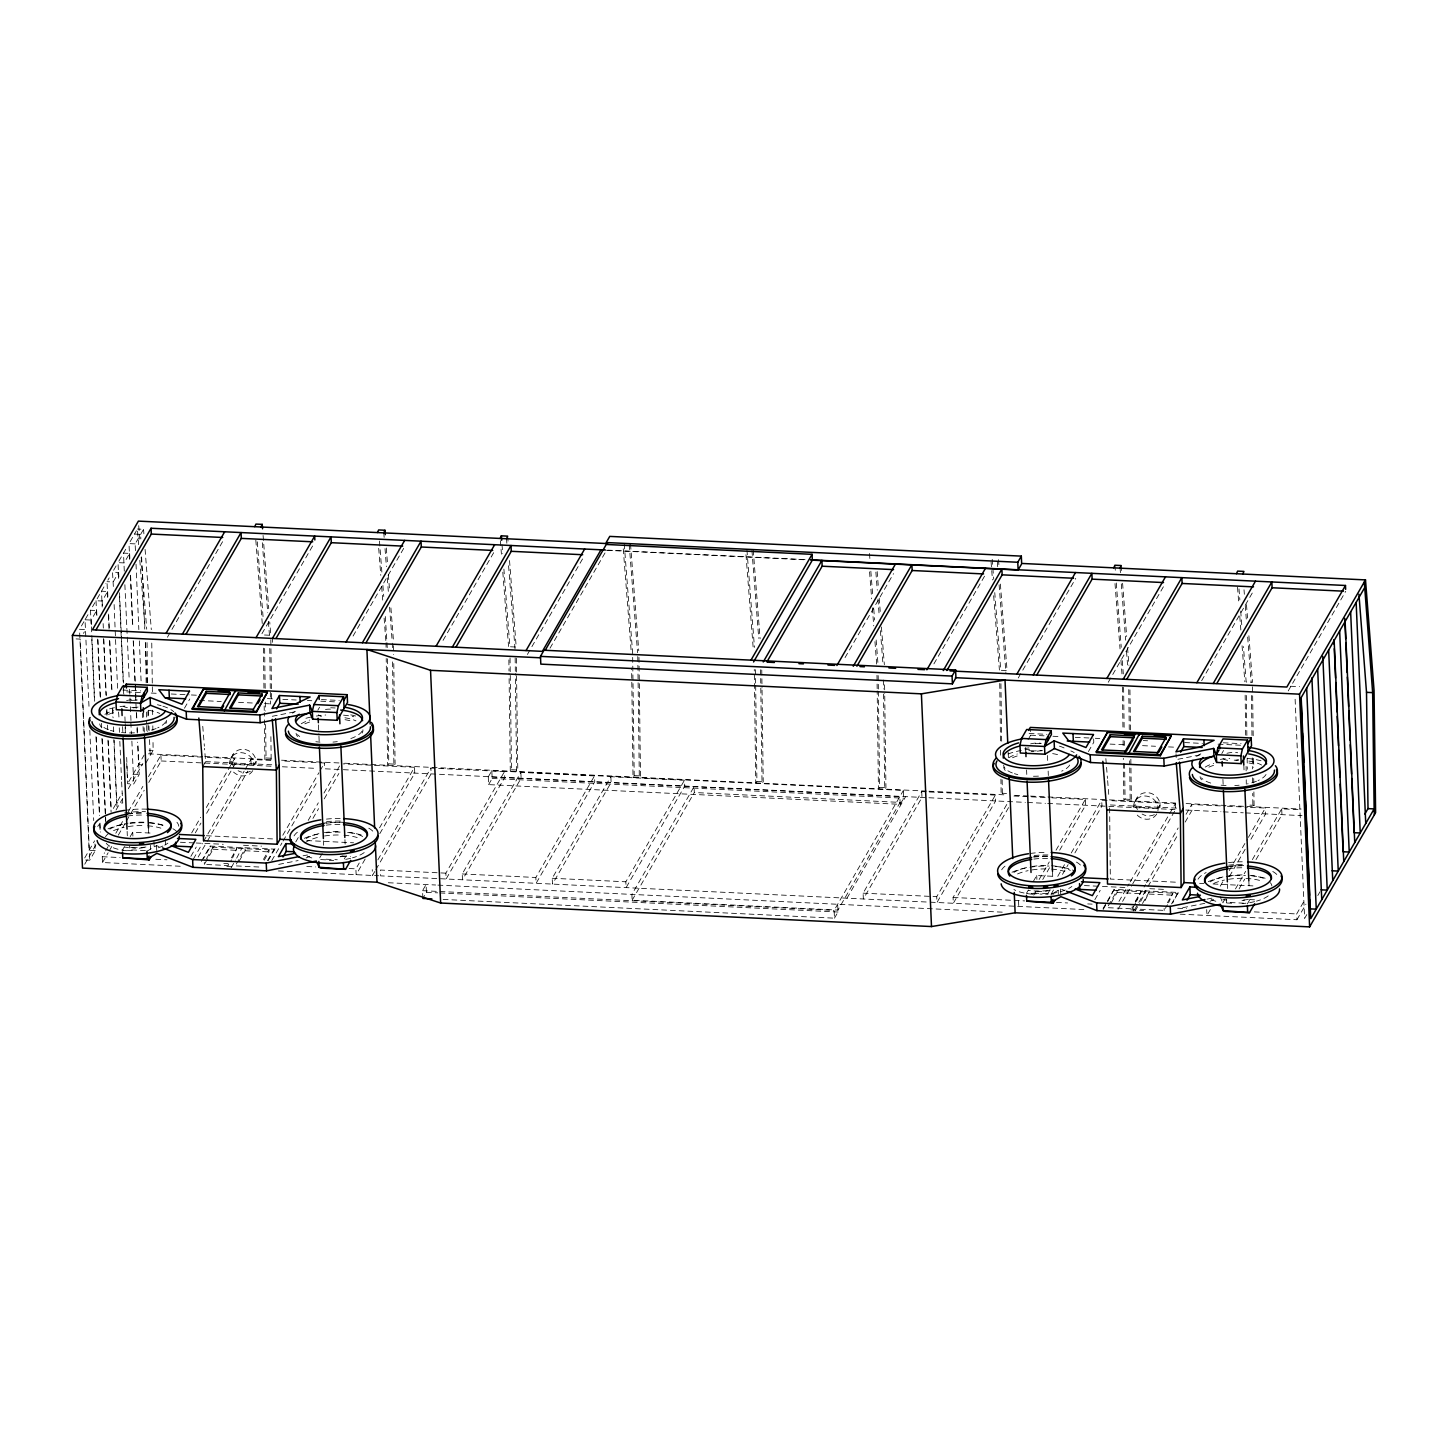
<?xml version="1.0" encoding="UTF-8"?>
<svg xmlns="http://www.w3.org/2000/svg" width="1448" height="1448" viewBox="0 0 1448 1448"><rect width="100%" height="100%" fill="white"/><g stroke="black" fill="none" stroke-linecap="round" stroke-linejoin="round"><path stroke-width="0.75" stroke-dasharray="5 3.75" d="M83.93 621.681L79.531 629.283L85.667 629.59L83.459 633.391M88.98 706.28L85.016 619.762L89.414 612.16M91.097 623.78L90.518 610.241L94.916 602.621M97.125 598.82L105.903 583.58M107.695 597.481L107.007 581.68L109.215 577.879M113.614 570.259L116.908 564.539M118.682 578.422L118.012 562.639L125.705 549.317M130.103 541.697L136.438 530.71M91.351 624.577L91.152 620.07L96.654 610.549L90.518 610.241M102.355 605.536L102.156 601.029L107.641 591.49L101.505 591.2L102.193 607.002M113.342 586.494L112.51 572.159L118.645 572.449L113.143 581.969L107.007 581.68M124.293 571.164L123.496 553.118L129.632 553.408L124.148 562.928L118.012 562.639M135.424 550.656L135.135 543.887L143.551 529.316L137.415 529.027M167.443 637.211L170.81 631.346M171.95 629.391L223.825 539.543M84.708 857.976L94.609 840.836M113.306 808.473L122.103 793.233M128.691 781.811L144.076 755.15M84.726 864.221L95.912 844.854M116.039 809.993L122.736 798.373M128.329 788.689L142.863 763.512M85.667 859.985L89.74 860.184L95.242 850.664L94.953 843.894M126.718 763.404L127.587 783.712L133.723 784.001L139.225 774.481L137.85 742.896M145.814 763.06L153.126 750.39L152.981 739.222M184.439 708.253L189.797 698.968M180.24 866.248L102.518 862.519L102.265 856.709L104.528 852.8M105.65 850.845L109.034 844.98M115.804 833.27L122.555 821.541M128.202 811.785L142.863 786.391M148.492 776.617L160.909 755.132L203.299 757.177M102.518 862.519L108.148 852.763M109.288 850.809L112.672 844.944M118.302 835.17L125.071 823.46M126.193 821.505L144.239 790.246M148.746 782.445L161.162 760.96L160.909 755.132M124.383 846.682L122.428 850.067L135.804 850.718M130.157 836.691L132.727 832.22L152.8 833.179M261.943 633.699L313.818 543.851M202.738 766.571L205.598 761.612L204.53 748.363M231.01 757.974L232.929 754.625M256.079 761.539L254.16 764.888L229.617 763.711L231.535 760.363M191.679 832.89L200.711 817.269M206.34 807.495L234.54 758.661L205.525 757.268M195.317 832.853L200.946 823.079M206.593 813.305L234.793 764.49L234.54 758.661M190.865 856.365L196.222 847.08M193.38 859.062L202.412 843.442M203.535 841.487L244.133 771.169M245.255 769.214L250.902 759.458L273.201 760.526M198.141 857.071L206.032 843.388M207.173 841.451L247.771 771.132M201.308 861.379L210.141 846.066L274.179 849.125L274.215 850.103L210.195 847.026L203.553 858.519M206.485 858.664L213.055 847.279L213.127 849.216L204.367 864.402L228.205 865.542L231.499 859.841M353.059 636.07L404.933 546.222M231.409 857.904L236.893 848.419L232.585 857.94M317.836 710.208L319.556 707.221M231.155 867.714L235.572 860.058M236.676 858.139L242.16 847.605M236.296 863.985L245.074 848.818L245.146 850.754L237.472 864.04M263.427 859.442L268.894 849.958L268.984 851.895L262.414 863.279M267.536 860.619L274.179 849.125M268.133 860.637L276.025 846.971M282.794 835.243L318.886 772.743M320.008 770.789L324.515 762.987L282.125 760.942M271.772 860.601L281.926 843.026M283.048 841.071L318.017 780.508M295.772 841.885L299.157 836.039M308.189 820.401L318.325 802.826M323.972 793.052L340.877 763.766M312.949 818.41L318.578 808.636M324.225 798.88L338.886 773.485M443.052 640.378L494.926 550.53M322.198 853.524L318.759 859.479L327.682 859.913M344.28 858.954L346.253 855.551M365.149 859.044L356.136 874.683L355.882 868.854L359.249 862.99M379.557 827.84L414.508 767.295L343.122 763.874M379.81 833.65L414.762 773.105L414.508 767.295M377.874 859.877L430.871 768.074L504.501 771.603L504.755 777.413L446.111 878.99L445.857 873.162L504.501 771.603M374.742 871.551L372.48 875.461L372.245 869.633M375.865 869.596L431.124 773.884L430.871 768.074M527.398 654.46L530.783 648.595M531.905 646.641L583.779 556.792M550.005 648.197L605.409 552.249M422.888 898.448L422.544 890.683L426.092 884.547L426.418 892.312L423.775 896.909M488.266 776.852L491.813 770.716L903.389 790.427L903.733 798.192L900.185 804.328L488.609 784.617L488.266 776.852L899.86 796.581L900.185 804.328M488.609 784.617L492.157 778.463L491.813 770.716M520.864 772.381L521.117 778.21L462.473 879.769L462.22 873.959L520.864 772.381L594.495 775.911L594.748 781.739L536.104 883.298L535.851 877.488L594.495 775.911M610.857 776.707L611.11 782.517L552.466 884.076L552.213 878.266L610.857 776.707L684.488 780.219L684.741 786.047L626.097 887.606L625.844 881.796L684.488 780.219M632.143 900.222L694.316 792.527L694.063 786.716L631.889 894.411L632.143 900.222L837.921 910.086L900.113 802.391L694.316 792.527M845.035 657.627L893.525 573.643M933.906 663.89L985.78 574.041M443.124 899.425L834.464 918.177L834.12 910.412L903.389 790.427M834.464 918.177L838.012 912.023L837.668 904.276M846.99 898.194L905.615 796.635M921.724 791.604L921.978 797.414L863.352 898.973L863.099 893.163L921.724 791.604L995.355 795.115L995.609 800.943L936.965 902.502L936.729 896.692L995.355 795.115M1018.252 677.972L1021.636 672.107M1022.759 670.153L1075.755 578.367M1028.062 739.656L1030.632 735.186L1030.379 729.358M1008.586 807.586L953.327 903.299L953.074 897.47L1008.333 801.758M1108.245 682.279L1111.63 676.433M1112.752 674.478L1164.626 584.63M1088.425 751.566L1093.783 742.281L1093.548 736.471M1028.37 889.995L1026.415 893.398L1042.035 894.14M1033.293 881.488L1036.714 875.533L1054.578 876.384M1039.121 879.515L1049.257 861.94M1056.026 850.211L1085.348 799.441L1051.881 797.83M1033.727 895.099L1035.99 891.19M1042.759 879.479L1049.51 867.75M1059.665 850.175L1085.602 805.251L1085.348 799.441M1047.592 893.977L1049.836 890.067M1057.728 876.384L1064.497 864.673M1071.267 852.962L1101.711 800.219L1108.408 800.545M1053.474 890.031L1050.958 894.574L1060.533 888.909L1064.533 890.466M1062.488 874.393L1068.135 864.637M1074.905 852.908L1101.964 806.029L1101.711 800.219M1201.623 680.741L1253.497 590.893M1134.997 801.287L1136.933 797.939M1160.083 804.853L1158.147 808.201L1133.603 807.025L1135.54 803.676M1094.851 899.679L1100.209 890.393M1103.086 908.529L1106.399 902.792M1107.503 900.873L1114.145 889.38L1178.165 892.457L1172.681 902.991M1103.123 909.507L1106.453 903.751M1107.557 901.832L1114.145 889.38M1108.281 905.778L1117.042 890.592L1117.132 892.529L1109.458 905.814M1118.96 901.398L1129.114 883.823M1130.236 881.868L1175.342 803.749L1110.634 800.654M1118.073 909.181L1121.458 903.317M1122.598 901.362L1131.612 885.742M1132.734 883.787L1175.595 809.559L1175.342 803.749M1135.395 901.217L1140.879 891.733L1136.571 901.271M1135.322 902.195L1145.477 884.619M1146.599 882.665L1178.165 827.966M1186.057 814.301L1191.704 804.527L1225.171 806.138M1108.372 907.715L1132.191 908.855L1135.485 903.154M1221.822 753.521L1223.542 750.535M1134.436 909.959L1146.852 888.475M1147.974 886.52L1178.419 833.795M1185.188 822.066L1191.957 810.355L1191.704 804.527M1135.141 911.027L1139.558 903.371M1140.662 901.452L1146.164 890.918M1142.49 903.516L1149.06 892.131L1143.667 903.552M1288.231 690.913L1345.735 591.291M1167.414 902.756L1172.898 893.271L1168.59 902.792M1140.372 909.254L1164.21 910.394L1167.504 904.692M1171.541 903.932L1178.165 892.457M1220.23 886.194L1223.614 880.33M1229.243 870.556L1247.289 839.315M1248.411 837.36L1265.335 808.056L1249.715 807.314M1210.329 909.579L1206.944 915.444L1206.691 909.615M1229.497 876.384L1245.28 849.035M1250.927 839.261L1265.588 813.885L1265.335 808.056M1231.687 903.226L1222.764 902.792L1226.185 896.855M1235.452 888.927L1245.606 871.352M1252.375 859.623L1281.697 808.835L1301.77 809.812M1239.09 888.873L1244.737 879.117M1256.013 859.587L1281.951 814.663L1281.697 808.835M1247.307 903.968L1250.239 898.882M1180.174 914.159L1296.937 919.751L1296.684 913.941L1304.576 900.258M1296.937 919.751L1305.951 904.131M1306.82 914.593L1304.612 918.394L1295.037 697.321M1317.807 895.534L1320.015 891.733M265.618 724.434L266.052 757.974L264.875 759.44L264.278 712.688M387.412 658.768L388.77 763.856L387.575 765.304L386.218 658.478M393.784 663.546L395.087 764.164L393.892 765.612L392.553 660.994M510.04 657.935L511.488 769.739L510.293 771.187L509.044 673.266M516.357 658.243L517.787 770.046L516.61 771.494L515.361 673.555M624.233 543.941L632.613 652.632L634.206 775.621L633.011 777.069L631.618 668.017M638.984 657.41L640.505 775.929L639.31 777.377L637.754 654.949M755.675 685.356L756.906 781.504L755.729 782.952L754.281 669.429M762.046 690.117L763.223 781.793L762.028 783.259L760.779 685.32M878.393 691.221L879.624 787.386L878.429 788.834L877.18 690.895M884.746 695.999L885.941 787.676L884.746 789.142L883.497 691.203M1002.161 779.839L1002.342 793.251L1001.147 794.717L1000.948 779.133M1124.589 763.368L1125.06 799.133L1123.865 800.599L1123.322 758.299M1130.96 768.128L1131.359 799.441L1130.182 800.889L1129.657 760.834M1253.896 791.911L1254.077 805.323L1252.882 806.771L1252.719 793.414M146.954 851.243L156.529 845.596L160.547 847.152M306.053 857.994L309.655 856.293M1210.039 901.308L1213.659 899.606M272.278 716.289L296.007 711.601M303.066 855.804L307.392 854.954M278.704 864.402L298.125 860.564M1199.994 754.915L1176.283 759.603L1176.029 753.774M1207.053 899.118L1213.551 897.832M1182.69 907.715L1206.419 903.027M607.78 550.131L806.12 559.634M606.531 550.294L805.613 559.833M134.501 534.077L140.637 534.366L140.836 538.873M135.135 543.887L128.999 543.597L129.687 559.38M98.066 600.83L102.156 601.029M85.016 619.762L91.152 620.07M264.477 635.002L270.776 635.292L269.744 621.988M1290.566 686.243L1299.598 686.678M76.074 638.912L80.165 639.111L89.74 860.184M122.863 690.062L140.727 690.913M321.438 699.583L339.284 700.434M1029.094 733.484L1046.94 734.335M1223.198 742.788L1241.063 743.639M126.646 691.873L142.266 692.615M151.189 693.049L157.886 693.357M171.262 694.008L189.109 694.859M191.353 694.968L200.277 695.402M267.409 698.606L273.907 698.932M282.831 699.348L296.207 699.999M307.374 700.524L311.827 700.741M320.75 701.176L336.37 701.918M1030.632 735.186L1044.026 735.819M1052.949 736.254L1059.646 736.58M1075.267 737.322L1093.113 738.172M1095.34 738.281L1099.792 738.498M1143.25 740.58L1147.576 740.779M1184.591 742.553L1202.437 743.421M1218.058 744.163L1242.601 745.34M199.571 700.452L221.236 701.502M238.558 702.334L253.708 703.058M264.531 703.565L271.029 703.891M1110.055 744.091L1125.223 744.815M1142.544 745.648L1155.54 746.263M1168.536 746.896L1175.034 747.204M330.705 707.764L335.158 707.981M149.035 750.209L153.126 750.39M266.052 757.974L272.369 758.281L271.174 759.729L270.867 735.258M388.77 763.856L395.087 764.164M511.488 769.739L517.787 770.046M634.206 775.621L640.505 775.929M756.906 781.504L763.223 781.793M879.624 787.386L885.941 787.676M1002.342 793.251L1006.541 793.468M1125.06 799.133L1131.359 799.441M1249.877 805.124L1254.077 805.323M148.456 753.829L202.593 756.417M204.856 756.526L272.532 759.766M281.546 760.2L342.452 763.114M344.714 763.223L926.702 791.115M928.964 791.223L1005.654 794.898M1014.668 795.332L1028.207 795.984M1030.469 796.092L1107.159 799.767M1109.421 799.875L1177.097 803.115M1186.111 803.549L1301.155 809.052M1013.944 796.02L1049.655 797.721M1227.397 806.246L1247.488 807.206M205.598 761.612L277.002 765.033M1176.536 808.129L1109.602 804.925L1110.345 879.063L1177.278 882.266M161.162 760.96L273.455 766.336M282.378 766.77L315.845 768.363M339.085 769.485L324.768 768.798L324.515 762.987M343.375 769.684L1025.365 802.373M1027.591 802.482L1045.438 803.332M1047.664 803.441L1175.595 809.559M1185.822 810.047L1220.954 811.731M1223.198 811.839L1243.271 812.799M1245.497 812.907L1302.024 815.622M492.157 778.463L903.733 798.192M142.682 764.87L138.592 764.671L137.614 742.118M133.089 774.191L139.225 774.481M206.358 835.749L275.518 839.062M306.759 840.564L353.62 842.808M1199.596 883.334L1204.066 883.552M1212.99 883.986L1255.38 886.013M180.403 842.247L193.923 842.899M196.168 843.008L223.227 844.293M243.499 845.27L261.545 846.139M1084.389 885.561L1100.172 886.321M1102.417 886.429L1127.214 887.606M1149.748 888.692L1165.531 889.452M1114.182 890.357L1178.22 893.416M213.127 849.216L236.965 850.356M245.146 850.754L268.984 851.895M1117.132 892.529L1140.97 893.669M1149.151 894.068L1172.97 895.208M341.583 856.094L350.507 856.51M1250.04 899.624L1254.511 899.823M145.415 850.555L129.795 849.813L129.632 845.922M326.144 859.225L337.293 859.75M1033.782 893.126L1053.872 894.086M1230.13 902.538L1243.524 903.172M95.242 850.664L89.106 850.374L79.622 631.545M102.265 856.709L120.112 857.56M155.805 859.261L166.972 859.804M306.795 866.501L315.718 866.936M349.185 868.529L355.882 868.854M445.857 873.162L380.426 870.031L380.661 875.859L928.041 902.086M462.22 873.959L535.851 877.488M552.213 878.266L625.844 881.796M863.099 893.163L936.729 896.692M953.074 897.47L1024.659 900.909M1056.461 902.43L1067.61 902.955M1087.701 903.914L1092.154 904.131M1177.695 908.24L1186.618 908.656M1254.294 911.896L1296.684 913.941M223.788 863.388L228.114 863.605L228.205 865.542M236.386 865.922L260.224 867.062L260.133 865.126M226.847 866.538L235.372 866.954M1130.834 909.851L1143.63 910.466M278.414 870.954L378.616 875.75M930.286 902.176L1085.71 909.634M388.281 882.737L435.631 885M437.893 885.108L1003.844 912.24M422.544 890.683L834.12 910.412M426.418 892.312L437.676 892.837M439.921 892.945L838.012 912.023M1220.049 896.547L1222.764 902.792M1105.856 758.571L1107.467 778.445M1107.648 780.653L1108.878 796.092M202.756 726.299L204.367 746.154M1246.493 604.703L1247.524 618.006M1248.9 635.744L1252.484 682.334L1246.185 682.026L1243.452 646.55M1244.013 589.77L1244.357 594.277M1245.226 605.536L1246.275 619.038M1247.669 637.066L1251.144 682.099M1238.999 588.865L1239.85 599.961M1240.701 611.056L1241.895 626.568M1237.533 587.218L1238.746 602.983M1239.796 616.486L1240.845 630.007M1242.058 645.772L1244.846 681.809M1121.223 565.534L1121.729 572.195M1122.598 583.291L1126.689 636.523M1127.558 647.618L1128.915 665.374M1120.082 568.123L1120.426 572.63M1121.295 583.888L1125.657 640.197M1126.526 651.455L1127.558 664.958M1114.906 565.245L1115.431 571.888M1116.281 582.983L1121.241 647.31M1122.272 660.632L1123.304 673.935M1114.996 583.58L1120.046 648.903M1120.915 660.161L1122.128 675.926M998.505 559.652L999.011 566.313M1000.387 584.069L1007.066 670.569L1000.749 670.279L994.758 592.63M997.364 562.24L997.708 566.747M999.102 584.775L1005.889 672.596M992.206 559.362L992.713 566.005M992.875 568.231L993.744 579.327M991.065 561.951L992.459 579.96M993.672 595.725L999.41 670.044M877.162 571.526L878.357 587.055M879.207 598.151L880.239 611.454M881.434 626.984L884.348 664.704M875.877 572.123L877.271 590.151M877.959 599.146L879.171 614.911M880.402 630.676L883.009 664.469M869.488 553.48L869.995 560.141M870.845 571.218L872.728 595.635M873.759 608.938L874.61 620.034M876.149 639.998L878.031 664.397M869.56 571.833L871.66 598.857M872.348 607.852L873.741 625.88M874.954 641.645L876.692 664.161M753.25 550.113L760.091 638.858M751.946 550.493L758.734 638.315M746.933 549.824L754.462 647.419M745.973 554.693L753.123 647.021M630.532 544.231L638.749 650.713M629.228 544.611L637.572 652.704M623.255 548.81L631.274 652.396M507.651 536.14L508.158 542.801M509.533 560.539L516.212 647.057L509.895 646.749L503.904 569.118M506.51 538.728L506.854 543.235M508.592 565.752L515.036 649.084M502.022 544.72L502.709 553.589M500.375 540.683L501.424 554.186M502.818 572.195L508.556 646.514M386.308 548.014L387.503 563.544M388.354 574.621L389.385 587.942M390.924 607.907L393.494 641.174M383.792 532.846L384.136 537.353M385.023 548.611L386.399 566.62M387.286 577.879L388.317 591.399M389.548 607.164L392.155 640.939M379.485 541.045L381.874 572.105M382.906 585.408L383.756 596.504M385.295 616.468L387.268 647.582M378.706 548.303L380.788 575.327M381.675 586.585L382.706 600.106M384.1 618.115L385.838 640.649M263.084 535.47L268.731 608.685M262.305 542.729L267.699 612.54M268.387 621.554L269.437 635.057M257.292 541.824L263.264 619.472M255.825 540.176L262.251 623.509M143.551 529.316L143.895 533.787M145.09 549.389L151.298 629.663M138.718 525.624L139.768 539.127M141.162 557.136L146.719 629.192M137.578 531.253L138.61 544.647M139.822 560.249L145.162 629.373M1243.814 764.888L1244.104 771.567M1248.828 880.728L1249.117 887.407M1222.927 779.386L1223.216 786.065M1227.47 884.095L1227.651 888.547M1226.275 898.792L1226.438 902.665M1164.12 908.439L1164.21 910.394M1133.06 906.104L1133.313 911.914M1132.119 906.919L1132.191 908.855M1060.533 888.909L1060.859 896.674M1058.162 890.429L1058.325 894.303M1047.465 755.476L1047.755 762.155M1048.153 771.06L1048.334 775.531M1052.497 871.316L1052.786 877.995M1036.714 875.533L1036.895 879.425M1025.818 752.146L1025.618 747.693A10.751 4.072 -2.5 0 0 1033.999 751.204M1026.578 769.974L1026.777 774.427M1018.523 900.602L1018.777 906.43M1008.17 752.363L1008.46 759.132M344.932 839.641L345.131 844.094M318.451 724.923L318.832 733.846M318.94 736.073L319.23 742.752M323.465 840.781L323.664 845.234M272.405 638.441L272.568 642.315M250.902 759.458L251.156 765.268M210.141 846.066L210.195 847.026M204.295 862.447L204.367 864.402M165.289 839.786L165.543 845.614M156.529 845.596L156.873 853.343M141.614 556.919L144.746 629.12M145.325 642.641L147.099 683.257M148.257 710.316L148.565 717.086M148.945 726.118L149.144 730.625M149.542 739.656L150.212 755.44M153.922 841.288L154.176 847.098M150.393 845.306L150.574 849.18M143.479 712.163L143.768 718.841M144.148 727.747L144.347 732.199M148.492 828.003L148.782 834.682M136.022 564.195L138.845 629.609M139.334 640.885L141.108 681.501M142.465 713.086L142.664 717.593M143.062 726.606L143.262 731.131M129.632 553.408L129.94 560.177M130.61 575.978L132.872 627.853M133.451 641.392L135.207 681.99M135.316 684.252L136.003 700.036M136.583 713.574L136.782 718.081M137.18 727.113L137.47 733.883M130.374 575.182L132.619 627.056M133.216 640.595L135.062 683.456M135.171 685.719L135.46 692.488M135.551 694.732L136.637 719.547M137.017 728.579L137.216 733.086M124.872 584.702L129.234 680.234M129.614 689.266L130.99 720.851M130.845 722.299L131.334 733.593M131.877 741.141L133.723 784.001M132.727 832.22L132.89 836.093M118.645 572.449L118.845 576.974M119.532 592.757L123.442 682.985M123.532 685.248L123.931 694.28M124.908 716.832L125.107 721.339M125.198 723.602L125.596 732.616M126.664 757.431L127.551 777.739M119.478 596.467L121.324 639.346M121.433 641.591L123.388 686.714M123.478 688.958L123.677 693.483M125.143 727.312L125.433 734.082M122.591 726.661L122.881 733.34M127.134 831.369L127.315 835.822M114.12 604.54L117.596 689.465M118.573 712.018L119.116 719.584M119.261 727.819L119.46 732.326M119.84 741.358L121.505 779.694M121.614 781.956L122.736 803.043L116.6 802.753L113.867 739.584M107.641 591.49L107.948 598.259M108.636 614.061L109.215 627.599M109.795 641.12L112.057 693.013M112.745 708.796L113.125 717.828M113.523 726.842L113.722 731.367M114.102 740.381L117.035 808.056M108.473 615.527L109.071 629.047M109.559 640.342L111.804 692.216M112.492 708.018L112.872 717.031M103.134 623.581L103.333 628.088M103.822 639.364L106.265 695.764M106.844 709.303L107.134 716.072M107.532 725.086L107.731 729.611M108.22 740.887L111.243 810.808M103.568 638.568L106.012 694.968M106.7 710.769L106.899 715.276M107.966 740.091L111.098 812.274M96.654 610.549L96.944 617.301M97.921 639.871L100.473 698.515M101.541 723.33L101.74 727.855M102.229 739.132L105.758 820.328M96.02 600.721L96.708 616.522M97.686 639.075L100.22 697.737M101.975 738.335L105.595 821.794M91.459 626.839L94.681 701.266M96.238 737.376L99.568 814.066M99.966 823.097L100.346 832.111M91.785 639.582L94.428 700.488M96.002 736.58L99.423 815.532M99.803 824.564L100.111 831.315M89.812 730.299L93.722 820.545M1252.556 686.804L1252.629 693.52M1252.665 695.746L1253.19 736M1253.479 758.372L1253.588 767.313M1253.733 778.481L1253.787 782.952M1251.47 695.493L1251.977 735.548M1252.267 757.811L1252.411 768.942M1252.52 777.829L1252.574 782.282M1246.348 695.456L1246.873 735.693M1247.162 758.064L1247.307 769.25M1245.153 695.185L1245.678 735.24M1246.076 766.408L1246.131 770.861M1246.239 779.766L1246.294 784.219M1129.947 689.881L1130.472 730.118M1130.852 759.186L1130.924 765.901M1128.752 689.61L1129.259 729.665M1123.612 687.329L1124.155 729.828M1124.3 740.996L1124.354 745.467M1122.417 687.076L1122.96 729.358M1123.105 740.489L1123.177 747.168M1000.93 683.691L1001.672 741.829M999.735 683.42L1000.478 741.286M1000.586 750.191L1000.677 756.87M884.601 684.814L884.728 693.773M883.352 680.071L883.461 688.976M878.176 675.582L878.357 688.995M876.981 675.311L877.162 688.669M761.775 669.99L762.01 687.891M760.58 669.736L760.761 683.094M755.476 669.7L755.639 683.112M515.162 657.971L515.325 671.329M508.881 659.908L509.008 671.039M393.548 645.645L393.657 654.587M392.317 643.202L392.39 647.654M386.019 642.894L386.073 647.346M270.83 639.763L270.921 646.478M270.957 648.722L271.5 691.203M271.536 693.429L271.609 700.144M269.762 648.451L270.468 704.09M264.64 648.414L265.165 688.669M265.328 702.081L265.455 711.022M263.446 648.143L263.952 688.198M264.188 706.009L264.242 710.461M151.768 643.075L152.42 694.497M152.619 710.154L152.673 714.624M152.818 725.81L152.873 730.281M147.044 642.568L147.551 682.623M147.913 711.547L147.986 716M148.094 724.905L148.185 731.566M145.633 642.785L146.139 683.022M146.52 712.09L146.646 723.276M146.682 725.502L146.773 732.217M1220.338 759.386A44.055 16.688 -2.5 0 1 1229.75 758.336M1247.543 758.481A44.055 16.688 -2.5 0 1 1261.57 760.924M1238.438 759.766A10.751 4.072 -2.5 0 1 1235.904 760.309M1227.705 760.327A10.751 4.072 -2.5 0 1 1222.438 758.137M1226.945 753.304A10.751 4.072 -2.5 0 1 1237.678 752.743M1244.538 900.113A10.751 4.072 -2.5 0 1 1241.986 900.656M1201.569 779.82A33.467 12.688 -2.5 0 1 1200.066 776.599M1208.881 767.15A33.467 12.688 -2.5 0 1 1213.768 765.304M1248.99 763.006A33.467 12.688 -2.5 0 1 1256.14 764.653M1196.573 756.471A41.087 15.566 -2.5 0 1 1202.727 752.924M1266.041 774.463A33.467 12.688 -2.5 0 1 1258.004 780.581M1256.484 781.232A33.467 12.688 -2.5 0 1 1247.47 783.893M1239.144 785.196A33.467 12.688 -2.5 0 1 1234.782 785.54M1226.094 785.558A33.467 12.688 -2.5 0 1 1219.85 785.015M1210.745 783.078A33.467 12.688 -2.5 0 1 1201.478 777.884M1205.225 767.096A33.467 12.688 -2.5 0 1 1213.696 763.368M1234.203 760.182A33.467 12.688 -2.5 0 1 1238.565 760.164M1248.9 761.069A33.467 12.688 -2.5 0 1 1261.642 765.051M1208.32 881.633A41.087 15.566 -2.5 0 1 1224.248 876.981M1226.257 876.655A41.087 15.566 -2.5 0 1 1245.407 875.443M1251.633 875.823A41.087 15.566 -2.5 0 1 1266.33 878.574M1268.213 895.878A33.521 12.706 -2.5 0 1 1256.466 901.145M1254.583 901.633A33.521 12.706 -2.5 0 1 1242.094 903.588M1215.831 901.271A33.521 12.706 -2.5 0 1 1210.238 898.937M1213.877 883.37A33.521 12.706 -2.5 0 1 1224.429 880.058M1228.519 879.298A33.521 12.706 -2.5 0 1 1261.208 880.873M1248.375 899.443A33.521 12.706 -2.5 0 1 1241.95 900.185M1226.854 900.059A33.521 12.706 -2.5 0 1 1222.836 899.534M1210.166 881.868A33.521 12.706 -2.5 0 1 1224.284 876.655M1228.375 875.913A33.521 12.706 -2.5 0 1 1245.696 874.99M1249.914 875.316A33.521 12.706 -2.5 0 1 1266.674 879.823M1270.349 882.701A33.521 12.706 -2.5 0 1 1271.851 885.904M1228.085 868.782A33.467 12.688 -2.5 0 1 1245.37 867.859M1227.995 866.845A33.467 12.688 -2.5 0 1 1245.298 865.922M1228.646 865.162A44.055 16.688 -2.5 0 1 1245.841 864.402M1198.039 879.207A41.087 15.566 -2.5 0 1 1206.148 872.529M1229.986 866.157A41.087 15.566 -2.5 0 1 1244.972 865.506M1272.774 871.497A41.087 15.566 -2.5 0 1 1277.281 875.026M1228.538 862.61A44.055 16.688 -2.5 0 1 1245.733 861.85M1042.108 750.354A10.751 4.072 -2.5 0 1 1036.786 751.186M1030.596 743.892A10.751 4.072 -2.5 0 1 1041.329 743.331M1050.343 889.959A10.751 4.072 -2.5 0 1 1035.157 890.755M1070.814 750.915A44.055 16.688 -2.5 0 1 1074.199 752.562M1024.768 748.471A41.087 15.566 -2.5 0 1 1028.931 747.91M1008.043 753.974A44.055 16.688 -2.5 0 1 1029.6 749.25M1005.22 770.408A33.467 12.688 -2.5 0 1 1003.736 767.205M1012.532 757.738A33.467 12.688 -2.5 0 1 1019.229 755.367M1052.642 753.612A33.467 12.688 -2.5 0 1 1059.791 755.241M1035.356 743.675A33.521 12.706 -2.5 0 1 1041.927 743.584M1059.429 746.136A33.521 12.706 -2.5 0 1 1065.04 748.471M1047.773 890.592A33.521 12.706 -2.5 0 1 1028.46 890.411M1013.817 872.456A33.521 12.706 -2.5 0 1 1027.935 867.261M1032.026 866.501A33.521 12.706 -2.5 0 1 1049.366 865.578M1051.465 865.723A33.521 12.706 -2.5 0 1 1070.325 870.411M1011.971 872.239A41.087 15.566 -2.5 0 1 1027.899 867.587M1029.926 867.243A41.087 15.566 -2.5 0 1 1049.058 866.049M1055.284 866.411A41.087 15.566 -2.5 0 1 1075.357 871.244M1071.864 886.466A33.521 12.706 -2.5 0 1 1068.715 888.439M1065.312 890.013A33.521 12.706 -2.5 0 1 1045.746 894.176M1032.75 894.212A33.521 12.706 -2.5 0 1 1013.89 889.524M1017.528 873.959A33.521 12.706 -2.5 0 1 1028.098 870.646M1032.171 869.904A33.521 12.706 -2.5 0 1 1049.51 868.981M1051.628 869.108A33.521 12.706 -2.5 0 1 1064.877 871.461M1033.763 857.126A33.467 12.688 -2.5 0 1 1048.949 856.528M1033.836 859.08A33.467 12.688 -2.5 0 1 1049.04 858.465M1030.324 853.451A44.055 16.688 -2.5 0 1 1047.483 852.401M1034.198 855.551A44.055 16.688 -2.5 0 1 1049.51 854.99M1001.69 869.814A41.087 15.566 -2.5 0 1 1005.383 865.85M1033.655 856.745A41.087 15.566 -2.5 0 1 1050.723 856.184M1076.425 862.085A41.087 15.566 -2.5 0 1 1080.932 865.614M1069.692 765.051A33.467 12.688 -2.5 0 1 1061.674 771.169M1038.451 776.128A33.467 12.688 -2.5 0 1 1029.745 776.146M1017.817 774.59A33.467 12.688 -2.5 0 1 1014.415 773.666M1012.351 772.961A33.467 12.688 -2.5 0 1 1003.645 765.25M1008.894 757.702A33.467 12.688 -2.5 0 1 1017.347 753.974M1031.32 751.186A33.467 12.688 -2.5 0 1 1042.234 750.752M294.034 835.894A41.087 15.566 -2.5 0 1 297.727 831.948M321.836 823.405A41.087 15.566 -2.5 0 1 343.067 822.283M368.769 828.184A41.087 15.566 -2.5 0 1 373.276 831.713M304.315 838.32A41.087 15.566 -2.5 0 1 320.243 833.668M326.433 832.781A41.087 15.566 -2.5 0 1 341.402 832.129M347.647 832.491A41.087 15.566 -2.5 0 1 362.344 835.261M321.42 716.489A10.751 4.072 -2.5 0 1 318.451 714.823M325.492 709.448A10.751 4.072 -2.5 0 1 333.673 709.429M344.389 856.13A33.521 12.706 -2.5 0 1 340.135 856.673M306.162 838.555A33.521 12.706 -2.5 0 1 320.298 833.342M324.388 832.6A33.521 12.706 -2.5 0 1 341.71 831.677M349.927 832.51A33.521 12.706 -2.5 0 1 362.688 836.51M364.208 852.546A33.521 12.706 -2.5 0 1 352.479 857.831M350.597 858.32A33.521 12.706 -2.5 0 1 344.534 859.533M333.746 860.51A33.521 12.706 -2.5 0 1 329.348 860.51M311.845 857.958A33.521 12.706 -2.5 0 1 306.234 855.623M304.84 842.953A33.521 12.706 -2.5 0 1 320.442 836.745M324.533 835.985A33.521 12.706 -2.5 0 1 341.855 835.08M343.972 835.206A33.521 12.706 -2.5 0 1 357.222 837.559M326.452 819.097A44.055 16.688 -2.5 0 1 343.61 818.609M326.56 821.631A44.055 16.688 -2.5 0 1 341.855 821.088M326.108 823.224A33.467 12.688 -2.5 0 1 341.294 822.609M362.036 731.149A33.467 12.688 -2.5 0 1 350.85 738.534M337.293 741.629A33.467 12.688 -2.5 0 1 332.968 742.082M319.99 742.118A33.467 12.688 -2.5 0 1 315.863 741.702M299.718 736.525A33.467 12.688 -2.5 0 1 297.492 734.552M301.238 723.783A33.467 12.688 -2.5 0 1 309.691 720.054M344.914 717.756A33.467 12.688 -2.5 0 1 355.991 720.887M297.582 736.507A33.467 12.688 -2.5 0 1 296.08 733.285M304.876 723.837A33.467 12.688 -2.5 0 1 311.591 721.466M345.004 719.692A33.467 12.688 -2.5 0 1 352.136 721.339M362.905 729.756A33.467 12.688 -2.5 0 1 362.127 733.086M292.568 713.158A41.087 15.566 -2.5 0 1 295.374 711.312M342.687 856.039A10.751 4.072 -2.5 0 1 340.533 856.8M305.926 718.28A44.055 16.688 -2.5 0 1 312.044 716.832M316.352 716.054A44.055 16.688 -2.5 0 1 325.764 715.004M343.538 715.167A44.055 16.688 -2.5 0 1 353.855 716.706M350.742 714.878A41.087 15.566 -2.5 0 1 357.185 716.47M326.18 825.161A33.467 12.688 -2.5 0 1 341.384 824.546M127.659 814.12A33.467 12.688 -2.5 0 1 144.963 813.197M127.75 816.057A33.467 12.688 -2.5 0 1 145.035 815.134M144.203 847.406A10.751 4.072 -2.5 0 1 129.379 846.682M138.103 707.04A10.751 4.072 -2.5 0 1 132.8 707.873M127.37 707.62A10.751 4.072 -2.5 0 1 123.279 706.334M126.61 700.579A10.751 4.072 -2.5 0 1 137.343 700.018M101.233 727.095A33.467 12.688 -2.5 0 1 99.731 723.873M108.546 714.425A33.467 12.688 -2.5 0 1 113.433 712.597M148.655 710.28A33.467 12.688 -2.5 0 1 159.733 713.43M166.556 720.344A33.467 12.688 -2.5 0 1 165.778 723.674M131.37 700.361A33.521 12.706 -2.5 0 1 140.076 700.343M124.51 810.409A44.055 16.688 -2.5 0 1 147.262 809.197M124.618 812.943A44.055 16.688 -2.5 0 1 145.506 811.676M145.94 847.026A33.521 12.706 -2.5 0 1 124.474 847.08M109.831 829.143A33.521 12.706 -2.5 0 1 128.039 823.188M130.139 822.88A33.521 12.706 -2.5 0 1 145.361 822.265M149.578 822.591A33.521 12.706 -2.5 0 1 166.339 827.098M97.704 826.482A41.087 15.566 -2.5 0 1 99.858 823.822M127.551 813.686A41.087 15.566 -2.5 0 1 144.637 812.781M176.946 822.301A41.087 15.566 -2.5 0 1 178.774 826.247M107.985 828.908A41.087 15.566 -2.5 0 1 125.922 823.93M130.085 823.369A41.087 15.566 -2.5 0 1 147.171 822.808M149.234 822.935A41.087 15.566 -2.5 0 1 165.995 825.849M172.873 828.709A41.087 15.566 -2.5 0 1 177.38 832.238M167.877 843.152A33.521 12.706 -2.5 0 1 164.728 845.125M162.846 846.048A33.521 12.706 -2.5 0 1 156.131 848.419M126.664 850.718A33.521 12.706 -2.5 0 1 106.211 843.333M105.505 836.781A33.521 12.706 -2.5 0 1 108.51 833.559M113.541 830.645A33.521 12.706 -2.5 0 1 124.094 827.333M128.184 826.573A33.521 12.706 -2.5 0 1 145.506 825.668M147.624 825.794A33.521 12.706 -2.5 0 1 160.873 828.147M157.416 704.742A44.055 16.688 -2.5 0 1 161.126 705.665M162.846 706.171A44.055 16.688 -2.5 0 1 173.742 711.692M109.577 708.868A44.055 16.688 -2.5 0 1 117.831 707.022M120.003 706.66A44.055 16.688 -2.5 0 1 125.596 705.936M165.706 721.738A33.467 12.688 -2.5 0 1 157.669 727.855M156.149 728.507A33.467 12.688 -2.5 0 1 147.135 731.168M134.447 732.815A33.467 12.688 -2.5 0 1 121.56 732.525M113.831 731.276A33.467 12.688 -2.5 0 1 110.41 730.353M108.365 729.647A33.467 12.688 -2.5 0 1 101.143 725.158M104.89 714.371A33.467 12.688 -2.5 0 1 113.36 710.642M131.678 707.547A33.467 12.688 -2.5 0 1 138.23 707.439M250.377 771.313A12.58 11.312 30 0 1 238.124 770.734M233.436 766.264A12.58 11.312 30 0 1 241.707 749.34A12.58 11.312 30 0 1 255.789 764.526M252.767 770.626A12.58 11.312 30 0 1 233.562 772.11M229.617 763.711A12.58 11.312 30 0 1 241.382 752.67A12.58 11.312 30 0 1 254.16 764.888M1154.382 814.645A12.58 11.312 30 0 1 1142.11 814.048M1137.44 809.577A12.58 11.312 30 0 1 1145.712 792.653A12.58 11.312 30 0 1 1159.794 807.839M1156.753 813.939A12.58 11.312 30 0 1 1135.504 812.925M1133.603 807.025A12.58 11.312 30 0 1 1146.979 796.165A12.58 11.312 30 0 1 1157.857 811.188"/><path stroke-width="1.5" d="M116.003 701.972L117.541 695.112L122.7 686.189L147.243 687.366L147.406 691.239L140.547 703.149L140.872 710.896L116.329 709.719L116.003 701.972L140.547 703.149L150.103 697.484L186.195 711.439L259.826 714.968L309.637 705.122L312.334 711.366L312.678 719.131L337.221 720.308L347.52 702.461L347.194 694.696L126.302 684.108L124.582 687.094M140.547 703.149L142.085 696.289L147.243 687.366M313.89 704.524L312.334 711.366L336.877 712.543L338.434 705.701L343.592 696.76L319.049 695.583L313.89 704.524L338.434 705.701M1019.989 745.286L1021.546 738.426L1026.686 729.502L1051.23 730.679L1051.411 734.552L1044.533 746.462L1044.877 754.209L1020.333 753.032L1019.989 745.286L1044.533 746.462L1054.108 740.797L1090.181 754.752L1163.812 758.281L1213.641 748.435L1216.338 754.679L1216.664 762.444L1241.207 763.621L1251.525 745.774L1251.181 738.009L1030.306 727.421L1028.587 730.407M1044.533 746.462L1046.09 739.602L1051.23 730.679M1247.579 740.091L1242.42 749.014L1240.882 755.856L1216.338 754.679L1217.877 747.838L1223.035 738.914L1247.579 740.091L1248.085 751.711M254.776 526.656L255.916 524.086L262.215 524.375L262.559 528.81M261.074 526.963L262.215 524.375M377.494 532.538L378.634 529.95L384.933 530.258L385.277 534.692M383.792 532.846L384.933 530.258M500.194 538.421L501.334 535.832L507.651 536.14L506.51 538.728M1113.765 567.815L1114.906 565.245L1121.223 565.534L1120.082 568.123M1236.483 573.698L1237.624 571.109L1243.941 571.417L1242.8 574.005M1022.632 563.489L1365.5 579.906L1374.043 690.244L1375.6 812.618L1309.625 926.883L1015.12 912.783L931.498 926.557L440.644 903.027L377.005 882.194L82.5 868.094L72.4 635.382L138.375 521.117L607.563 543.597M605.517 550.023L151.063 528.249L92.419 629.808L542.385 651.365L601.011 549.806M96.057 629.771L151.316 534.059L151.063 528.249M166.049 633.337L224.693 531.778M182.412 634.115L241.056 532.556L241.309 538.385L186.05 634.079M192.294 708.38L203.353 689.23L267.373 692.289L256.368 712.416L192.331 709.339L192.294 708.38L256.314 711.439L267.373 692.289M192.331 709.339L203.353 689.23M206.286 691.402L197.525 706.588L221.363 707.728L230.123 692.542L206.286 691.402L206.376 693.339L198.702 706.624M256.043 637.645L314.687 536.086L314.849 539.959M223.644 705.882L221.453 709.665L221.363 707.728M238.305 692.94L229.544 708.126L253.382 709.267L262.142 694.081L238.305 692.94L238.395 694.877L230.721 708.163M272.405 638.441L331.049 536.864L331.302 542.692L276.043 638.387M122.501 852.021L122.754 857.831L147.298 859.008L149.017 856.039M122.754 857.831L149.18 859.913L150.9 856.926M257.834 703.619L260.025 699.818M279.446 695.529L271.952 708.524L295.663 703.837L310.125 696.995L279.446 695.529L279.79 703.276L276.568 708.85M346.036 641.971L404.68 540.394M275.5 718.787L279.229 765.141L276.369 770.101L277.129 844.238L203.498 840.709L202.738 766.571L198.828 718.009M362.398 642.749L421.042 541.19L421.296 547L366.036 642.713M343.755 700.651L347.194 694.696M277.129 844.238L279.989 839.279L279.229 765.141M294.053 844.021L285.871 843.641L278.378 856.637L295.627 853.234M282.993 856.963L286.215 851.388L285.871 843.641M436.029 646.279L494.673 544.701M452.391 647.057L511.035 545.498L511.271 551.308L456.029 647.021M317.076 862.556L319.103 867.243L320.985 868.148L345.529 869.325L350.688 860.384M526.022 650.586L584.648 549.027M540.484 656.378L544.014 650.224L955.608 669.953L955.933 677.718L952.404 683.854L540.81 664.125L540.484 656.378L952.06 676.089L955.608 669.953M545.244 650.206L606.278 544.466L812.075 554.331L812.328 560.159L753.539 661.971M751.023 660.071L812.075 554.331M763.259 661.953L821.903 560.394L822.156 566.204L766.897 661.917M836.89 665.483L895.534 563.924M853.252 666.261L911.896 564.702L912.149 570.512L856.89 666.225M926.883 669.791L985.527 568.231M943.245 670.587L1001.889 569.01L1002.143 574.838L946.883 670.533M1017.781 562.258L1021.329 556.123L609.753 536.394L606.205 542.529L1017.781 562.258L1018.125 570.005L811.206 560.105M1018.125 570.005L1021.673 563.869L1021.329 556.123M1016.876 674.116L1075.52 572.539M1033.239 674.895L1091.864 573.317L1092.118 579.146L1036.877 674.859M1106.869 678.424L1165.495 576.847M1123.232 679.202L1181.858 577.643L1182.111 583.454L1126.852 679.166M1096.281 751.693L1107.34 732.543L1171.36 735.62L1160.355 755.729L1096.335 752.67L1096.281 751.693L1160.319 754.752L1171.36 735.62M1097.439 750.752L1107.34 732.543M1110.29 734.715L1101.53 749.901L1125.349 751.041L1134.128 735.874L1110.29 734.715L1110.363 736.67L1102.706 749.937M1126.526 751.096L1133.114 739.711M1142.291 736.254L1133.531 751.44L1157.368 752.58L1166.129 737.394L1142.291 736.254L1142.381 738.19L1134.707 751.476M1026.505 895.335L1026.741 901.145L1051.284 902.321L1053.004 899.353M1026.741 901.145L1053.185 903.226L1054.904 900.258M1196.844 682.732L1255.488 581.173M1158.545 752.616L1161.839 746.933M1213.207 683.51L1271.851 581.951L1272.104 587.761L1216.845 683.474M1183.45 738.842L1175.939 751.838L1199.668 747.15L1214.13 740.308L1183.45 738.842L1183.776 746.607L1180.572 752.164M1179.486 762.101L1183.233 808.455L1180.355 813.414L1181.115 887.552L1107.485 884.022L1106.743 809.885L1102.815 761.322M1216.338 754.679L1218.908 750.227M1247.742 743.964L1251.181 738.009M810.627 559.851L1345.482 585.481L1286.838 687.04L950.015 670.913M1181.115 887.552L1183.975 882.592L1183.233 808.455M1309.625 926.883L1299.544 694.171L1365.5 579.906M1198.057 887.353L1189.876 886.954L1182.364 899.95L1199.614 896.547M1364.559 587.834L1301.173 697.61L1310.748 918.684L1374.134 808.907L1372.65 692.633L1364.306 582.005M1186.98 900.276L1190.202 894.701L1189.876 886.954M1051.049 896.511L1051.284 902.321L1060.859 896.674L1096.95 910.629L1170.563 914.159L1220.392 904.312L1223.089 910.557L1224.972 911.462L1249.515 912.638L1254.674 903.715M1364.849 814.066L1367.998 808.618L1366.514 692.343L1358.93 594.223M140.872 710.896L150.447 705.248L186.52 719.204L260.151 722.733L309.981 712.887L312.678 719.131M146.954 851.243L147.298 859.008L156.873 853.343L192.946 867.316L266.577 870.845L316.406 860.999M1044.877 754.209L1054.434 748.562L1090.525 762.517L1164.156 766.046L1213.967 756.2L1216.664 762.444M162.556 847.913L192.62 859.551L266.233 863.08L298.741 856.655M1066.543 891.244L1096.607 902.864L1170.237 906.394L1204.899 899.552M370.145 724.036L366.905 649.482L430.545 670.315L921.399 693.845L1005.021 680.071L1007.772 743.331M151.316 534.059L222.721 537.48M241.309 538.385L312.714 541.805M331.302 542.692L402.689 546.113M421.296 547L492.682 550.421M511.271 551.308L582.675 554.729M822.156 566.204L893.561 569.625M912.149 570.512L983.536 573.933M1002.143 574.838L1073.529 578.259M1092.118 579.146L1163.522 582.567M1182.111 583.454L1253.515 586.874M1272.104 587.761L1343.509 591.182M767.73 662.17L774.427 662.496M798.97 663.673L803.423 663.872M827.966 665.048L834.663 665.374M859.949 666.587L864.402 666.804M888.945 667.981L895.642 668.306M917.96 669.374L924.657 669.682M1366.514 692.343L1372.65 692.633M72.4 635.382L540.538 657.808M955.427 677.682L1299.544 694.171M218.322 690.913L229.001 691.42M248.205 692.343L258.884 692.85M1124.463 734.335L1135.123 734.842M1154.328 735.765L1165.006 736.272M206.376 693.339L230.214 694.497L230.123 692.542M238.395 694.877L262.215 696.017L262.142 694.081M1110.363 736.67L1134.2 737.81L1134.128 735.874M1142.381 738.19L1166.219 739.331L1166.129 737.394M117.541 695.112L142.085 696.289M1021.546 738.426L1046.09 739.602M1217.877 747.838L1242.42 749.014M165.253 697.791L185.706 698.769M279.79 703.276L298.197 704.162M1067.212 741.014L1089.692 742.1M1183.776 746.607L1202.184 747.476M1367.998 808.618L1374.134 808.907L1374.387 814.717M202.738 766.571L276.369 770.101L272.278 719.33M1106.743 809.885L1180.355 813.414L1176.265 762.644M1332.106 870.791L1338.242 871.081L1328.649 650.007M179.588 834.464L204.132 835.641M279.989 839.279L291.139 839.804M1081.348 877.669L1108.118 878.954M1183.975 882.592L1195.125 883.135M1321.101 889.832L1327.237 890.122L1317.662 669.048M177.47 838.446L195.878 839.333L188.385 852.329L171.19 845.686M1081.475 881.76L1099.883 882.646L1092.371 895.642L1075.194 889M171.678 845.904L192.132 846.881M286.215 851.388L294.397 851.786M1075.665 889.217L1096.118 890.194M1190.202 894.701L1200.428 895.208M345.529 869.325L319.103 867.243L318.85 861.415M1249.515 912.638L1223.089 910.557L1222.927 906.683M422.888 898.448L431.884 898.882M1051.284 902.321L1053.185 903.226M147.298 859.008L149.18 859.913M501.334 535.832L501.678 540.267M1356.142 602.386L1365.736 823.478M1350.64 611.925L1360.233 832.998L1354.097 832.691L1351.744 778.553M1345.482 585.481L1345.645 589.354M1345.138 621.445L1354.731 842.519M1344.794 618.386L1345.681 638.695M1345.88 643.202L1347.147 672.524M1347.346 677.049L1348.613 706.371M1348.812 710.878L1350.079 740.2M1350.278 744.725L1351.545 774.047M1339.653 630.966L1349.228 852.039L1343.092 851.75L1340.16 784.074M1334.151 640.487L1343.744 861.56M1333.898 639.69L1334.097 644.197M1334.296 648.722L1335.563 678.044M1335.762 682.551L1337.029 711.873M1337.228 716.398L1338.495 745.72M1338.694 750.227L1339.871 777.304M1322.82 656.469L1332.739 880.601M1311.906 677.773L1321.753 899.642M1306.657 688.09L1316.25 909.163L1310.114 908.873L1309.716 899.841M1301.01 699.076L1302.295 728.398M1302.476 732.923L1303.761 762.245M1303.96 766.752L1305.227 796.074M1305.426 800.599L1308.069 861.506M1308.25 866.013L1309.535 895.335M1243.416 755.965L1243.814 764.888M1244.882 789.395L1248.828 880.728M1240.882 755.856L1241.207 763.621M1247.38 905.923L1247.633 911.733M1222.148 761.558L1222.347 766.01M1223.415 790.518L1227.361 881.868M1219.596 744.851L1219.777 748.743M1213.641 748.435L1213.967 756.2M1203.903 739.819L1204.157 745.648M1163.812 758.281L1164.156 766.046M1170.237 906.394L1170.563 914.159M1160.319 754.752L1160.355 755.729M1157.368 752.58L1157.459 754.517M1139.395 735.041L1139.359 734.082L1128.336 754.191M1125.349 751.041L1125.44 752.978M1090.181 754.752L1090.525 762.517M1096.607 902.864L1096.95 910.629M1073.004 733.557L1073.348 741.304M1079.502 883.606L1079.755 889.416M1054.108 740.797L1054.434 748.562M1047.809 736.634L1047.972 740.507M1048.533 779.983L1052.497 871.316M1025.818 752.146L1025.999 756.616M1027.066 781.106L1031.03 872.456M1009.238 777.214L1012.767 858.555M1014.234 892.439L1015.12 912.783M952.06 676.089L952.404 683.854M921.399 693.845L931.498 926.557M430.545 670.315L440.644 903.027M370.543 733.086L374.652 827.966M375.249 841.523L377.005 882.194M343.592 696.76L344.099 708.398M339.52 714.878L339.918 723.801M340.877 746.064L344.841 837.415M336.877 712.543L337.221 720.308M343.393 862.592L343.647 868.42M319.049 695.583L319.212 699.475M318.162 718.244L318.361 722.697M319.411 747.204L323.375 838.555M309.637 705.122L309.981 712.887M299.899 696.506L300.152 702.316M259.826 714.968L260.151 722.733M266.233 863.08L266.577 870.845M256.314 711.439L256.368 712.416M253.382 709.267L253.454 711.203M235.409 691.728L235.354 690.768L224.35 710.878M186.195 711.439L186.52 719.204M192.62 859.551L192.946 867.316M169.018 690.244L169.344 697.99M175.606 842.229L175.769 846.103M150.103 697.484L150.447 705.248M143.805 693.302L143.967 697.194M143.28 707.71L143.479 712.163M144.547 736.67L148.492 828.003M126.302 684.108L126.465 687.981M121.813 708.832L122.103 715.511M123.08 737.792L127.026 829.143M1276.466 769.666A44.055 16.688 -2.5 0 1 1239.144 791.205A44.055 16.688 -2.5 0 1 1189.514 777.16M1275.38 765.739A44.055 16.688 -2.5 0 1 1231.361 789.069A44.055 16.688 -2.5 0 1 1192.754 767.368M1274.403 770.119A41.087 15.566 -2.5 0 1 1235.072 787.803A41.087 15.566 -2.5 0 1 1192.356 774.463M1248.085 747.313A41.087 15.566 -2.5 0 1 1271.851 765.883A41.087 15.566 -2.5 0 1 1221.877 777.775A41.087 15.566 -2.5 0 1 1192.88 760.435M1248.484 750.516A33.521 12.706 -2.5 0 1 1262.62 767.15A33.521 12.706 -2.5 0 1 1217.406 774.209A33.521 12.706 -2.5 0 1 1203.252 757.557M1199.614 767.512A33.521 12.706 -2.5 0 1 1213.352 756.2M1248.629 753.901A33.521 12.706 -2.5 0 1 1266.566 763.983M1281.082 875.95A44.055 16.688 -2.5 0 1 1238.004 897.851A44.055 16.688 -2.5 0 1 1195.143 879.081M1247.398 866.049A33.467 12.688 -2.5 0 1 1265.335 884.873A33.467 12.688 -2.5 0 1 1210.98 887.081A33.467 12.688 -2.5 0 1 1227.995 866.845M1247.597 861.922A44.055 16.688 -2.5 0 1 1275.055 886.23A44.055 16.688 -2.5 0 1 1202.998 890.031A44.055 16.688 -2.5 0 1 1224.845 863.135M1204.645 882.303A33.467 12.688 -2.5 0 1 1228.085 868.782M1247.488 868.004A33.467 12.688 -2.5 0 1 1271.489 878.755M1279.543 888.909A41.087 15.566 -2.5 0 1 1240.23 906.575A41.087 15.566 -2.5 0 1 1197.514 893.235M1250.348 895.552A41.087 15.566 -2.5 0 1 1246.203 896.113M1079.032 756.345A44.055 16.688 -2.5 0 1 1035.012 779.658A44.055 16.688 -2.5 0 1 996.405 757.956M1081.113 763.114A44.055 16.688 -2.5 0 1 1033.202 782.228A44.055 16.688 -2.5 0 1 994.197 763.368M1076.208 756.779A41.087 15.566 -2.5 0 1 1038.741 778.391A41.087 15.566 -2.5 0 1 996.966 760.96M1069.294 754.517A33.521 12.706 -2.5 0 1 1017.329 764.073A33.521 12.706 -2.5 0 1 1018.668 742.878M1076.66 754.861A41.087 15.566 -2.5 0 1 1009.6 765.684A41.087 15.566 -2.5 0 1 1022.324 738.86M1051.266 852.51A44.055 16.688 -2.5 0 1 1078.706 876.818A44.055 16.688 -2.5 0 1 1006.668 880.619A44.055 16.688 -2.5 0 1 1028.496 853.723M1051.067 856.655A33.467 12.688 -2.5 0 1 1069.004 875.461A33.467 12.688 -2.5 0 1 1014.632 877.669A33.467 12.688 -2.5 0 1 1031.664 857.433M1083.756 865.18A44.055 16.688 -2.5 0 1 1049.293 887.914A44.055 16.688 -2.5 0 1 997.781 874.049M1051.139 858.592A33.467 12.688 -2.5 0 1 1071.357 875.913M1009.799 876.094A33.467 12.688 -2.5 0 1 1031.736 859.37M1083.213 879.497A41.087 15.566 -2.5 0 1 1043.881 897.181A41.087 15.566 -2.5 0 1 1001.165 883.841M1058.035 885.434A41.087 15.566 -2.5 0 1 1054.017 886.14M1047.719 886.918A41.087 15.566 -2.5 0 1 1043.447 887.244M1032.786 887.262A41.087 15.566 -2.5 0 1 1028.641 886.99M1003.283 758.119A33.521 12.706 -2.5 0 1 1018.813 746.263M375.557 845.596A41.087 15.566 -2.5 0 1 330.868 863.424A41.087 15.566 -2.5 0 1 294.469 845.831M354.253 850.646A41.087 15.566 -2.5 0 1 350.38 851.514M343.61 818.609A44.055 16.688 -2.5 0 1 371.068 842.899A44.055 16.688 -2.5 0 1 299.012 846.718A44.055 16.688 -2.5 0 1 320.841 819.821M378.073 835.496A44.055 16.688 -2.5 0 1 335.918 854.447A44.055 16.688 -2.5 0 1 290.125 840.148M343.411 822.736A33.467 12.688 -2.5 0 1 361.348 841.559A33.467 12.688 -2.5 0 1 306.976 843.768A33.467 12.688 -2.5 0 1 324.008 823.532M344.479 707.185A33.521 12.706 -2.5 0 1 358.633 723.837A33.521 12.706 -2.5 0 1 313.42 730.878A33.521 12.706 -2.5 0 1 299.265 714.244M296.406 720.869A33.521 12.706 -2.5 0 1 311.157 712.362M340.624 710.063A33.521 12.706 -2.5 0 1 362.579 720.67M370.398 726.806A41.087 15.566 -2.5 0 1 331.085 744.489A41.087 15.566 -2.5 0 1 288.369 731.149M347.991 704.524A41.087 15.566 -2.5 0 1 366.851 723.62A41.087 15.566 -2.5 0 1 316.515 734.353A41.087 15.566 -2.5 0 1 288.894 717.122M371.502 724.977A44.055 16.688 -2.5 0 1 337.04 747.711A44.055 16.688 -2.5 0 1 285.509 733.846M371.394 722.425A44.055 16.688 -2.5 0 1 327.357 745.738A44.055 16.688 -2.5 0 1 288.767 724.054M300.659 838.971A33.467 12.688 -2.5 0 1 324.081 825.469M343.502 824.672A33.467 12.688 -2.5 0 1 367.484 835.442M147.062 813.324A33.467 12.688 -2.5 0 1 165 832.148A33.467 12.688 -2.5 0 1 110.645 834.356A33.467 12.688 -2.5 0 1 127.659 814.12M147.153 815.278A33.467 12.688 -2.5 0 1 167.371 832.6M104.31 829.577A33.467 12.688 -2.5 0 1 125.686 816.401M171.733 712.887A41.087 15.566 -2.5 0 1 104.274 721.973A41.087 15.566 -2.5 0 1 118.32 695.547M165.307 711.203A33.521 12.706 -2.5 0 1 111.587 720.308A33.521 12.706 -2.5 0 1 118.519 698.606M176.131 716.941A44.055 16.688 -2.5 0 1 133.053 738.824A44.055 16.688 -2.5 0 1 90.192 720.054M175.045 713.013A44.055 16.688 -2.5 0 1 134.863 736.199A44.055 16.688 -2.5 0 1 90.084 717.52M147.262 809.197A44.055 16.688 -2.5 0 1 174.719 833.505A44.055 16.688 -2.5 0 1 102.663 837.306A44.055 16.688 -2.5 0 1 124.51 810.409M180.747 823.224A44.055 16.688 -2.5 0 1 137.669 845.125A44.055 16.688 -2.5 0 1 94.808 826.356M143.732 843.605A41.087 15.566 -2.5 0 1 139.46 843.913M179.208 836.184A41.087 15.566 -2.5 0 1 139.895 853.868A41.087 15.566 -2.5 0 1 97.161 840.51M174.068 717.394A41.087 15.566 -2.5 0 1 134.736 735.077A41.087 15.566 -2.5 0 1 92.02 721.738M99.279 714.787A33.521 12.706 -2.5 0 1 114.808 702.95M189.471 691.221L181.959 704.217L164.782 697.574L158.791 689.737L189.471 691.221M1093.457 734.534L1085.946 747.53L1068.769 740.887L1062.778 733.068L1093.457 734.534"/></g></svg>
